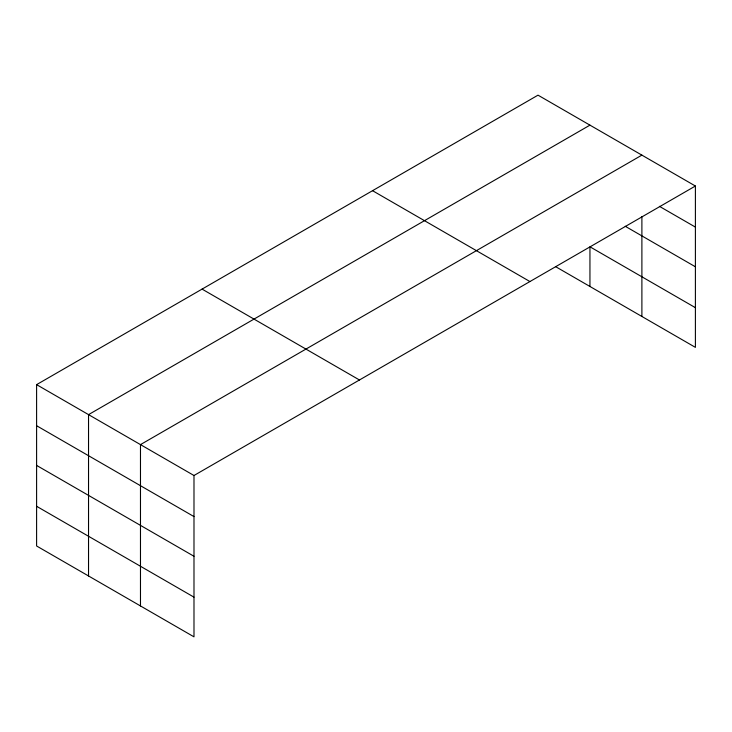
<?xml version="1.0" encoding="UTF-8"?>
<svg xmlns="http://www.w3.org/2000/svg" width="732" height="732" viewBox="0 0 732 732"><rect width="100%" height="100%" fill="white"/><g stroke="black" fill="none" stroke-linecap="round" stroke-linejoin="round"><path stroke-width="1.1" d="M695.4 186.02L538.011 95.16L36.6 384.639L36.6 545.981L193.989 636.84L193.989 475.507L695.4 186.02L695.4 347.361L555.652 266.677M589.946 125.145L88.535 414.632L88.535 575.965M641.891 155.129L140.48 444.617L140.48 605.95M659.404 206.323L695.4 227.103M625.229 226.27L695.4 266.787M695.4 307.678L589.946 246.794L589.946 286.477M372.542 190.686L529.931 281.555M202.069 289.113L359.458 379.981M36.6 384.639L193.989 475.507M36.6 425.722L193.989 516.591M36.6 465.406L193.989 556.274M36.6 506.288L193.989 597.156M641.891 216.617L641.891 316.462"/></g></svg>
